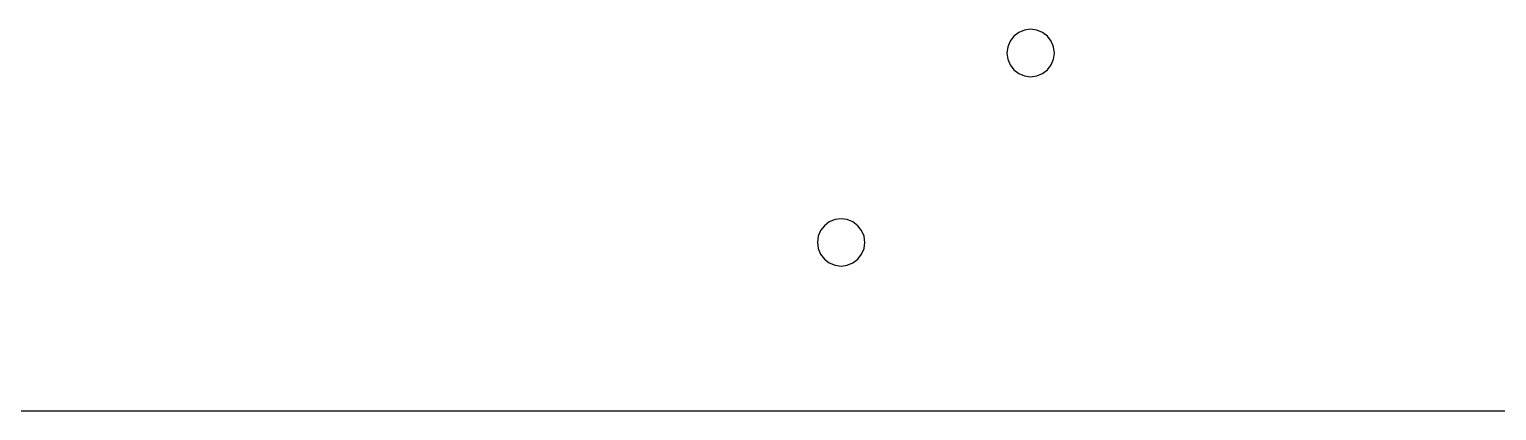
# Model space of a CAD drawing. Extents: x -797 to 828, y -252 to 290.
# Drawn here: x 18.5 to 396.1, y -251.6 to -153.4 of the extents above; entities that cross this region are included whole.
import ezdxf

# ---------------------------------------------------------------- set-up
doc = ezdxf.new("R2010")
doc.units = 0

msp = doc.modelspace()

# ---------------------------------------------------------------- linework, layer by layer
at = {"layer": 'hello_you v6_Sketch1'}
for p, q in [((273.137, -154.262709), (271.865048, -155.240731)), ((274.619968, -153.650177), (273.137, -154.262709)), ((276.185, -153.446), (274.619968, -153.650177)), ((277.750032, -153.650177), (276.185, -153.446)), ((279.233, -154.262709), (277.750032, -153.650177)), ((280.504952, -155.240731), (279.233, -154.262709)), ((270.300016, -157.951446), (270.089, -159.542)), ((270.905709, -156.494), (270.300016, -157.951446)), ((271.865048, -155.240731), (270.905709, -156.494)), ((281.464291, -156.494), (280.504952, -155.240731)), ((282.069984, -157.951446), (281.464291, -156.494)), ((282.281, -159.542), (282.069984, -157.951446)), ((270.089, -159.542), (270.300016, -161.132554)), ((270.300016, -161.132554), (270.905709, -162.59)), ((281.464291, -162.59), (282.069984, -161.132554)), ((282.069984, -161.132554), (282.281, -159.542)), ((282.281, -159.542), (282.281, -159.542)), ((270.905709, -162.59), (271.865048, -163.843269)), ((271.865048, -163.843269), (273.137, -164.821291)), ((273.137, -164.821291), (274.619968, -165.433823)), ((274.619968, -165.433823), (276.185, -165.638)), ((276.185, -165.638), (277.750032, -165.433823)), ((277.750032, -165.433823), (279.233, -164.821291)), ((279.233, -164.821291), (280.504952, -163.843269)), ((280.504952, -163.843269), (281.464291, -162.59)), ((224.369, -203.029709), (223.097048, -204.007731)), ((225.851968, -202.417177), (224.369, -203.029709)), ((227.417, -202.213), (225.851968, -202.417177)), ((228.982032, -202.417177), (227.417, -202.213)), ((230.465, -203.029709), (228.982032, -202.417177)), ((231.736952, -204.007731), (230.465, -203.029709)), ((221.532016, -206.718446), (221.321, -208.309)), ((222.137709, -205.261), (221.532016, -206.718446)), ((223.097048, -204.007731), (222.137709, -205.261)), ((232.696291, -205.261), (231.736952, -204.007731)), ((233.301984, -206.718446), (232.696291, -205.261)), ((233.513, -208.309), (233.301984, -206.718446)), ((221.321, -208.309), (221.532016, -209.899554)), ((221.532016, -209.899554), (222.137709, -211.357)), ((222.137709, -211.357), (223.097048, -212.610269)), ((231.736952, -212.610269), (232.696291, -211.357)), ((232.696291, -211.357), (233.301984, -209.899554)), ((233.301984, -209.899554), (233.513, -208.309)), ((233.513, -208.309), (233.513, -208.309)), ((223.097048, -212.610269), (224.369, -213.588291)), ((224.369, -213.588291), (225.851968, -214.200823)), ((225.851968, -214.200823), (227.417, -214.405001)), ((227.417, -214.405001), (228.982032, -214.200823)), ((228.982032, -214.200823), (230.465, -213.588291)), ((230.465, -213.588291), (231.736952, -212.610269)), ((-797.469, -251.632), (828.13, -251.632))]:
    msp.add_line(p, q, dxfattribs=at)
at = {"layer": 'hello_you v6_Sketch4'}
for p, q in [((273.137, -154.262709), (271.865048, -155.240731)), ((274.619968, -153.650177), (273.137, -154.262709)), ((276.185, -153.446), (274.619968, -153.650177)), ((277.750032, -153.650177), (276.185, -153.446)), ((279.233, -154.262709), (277.750032, -153.650177)), ((280.504952, -155.240731), (279.233, -154.262709)), ((270.300016, -157.951446), (270.089, -159.542)), ((270.905709, -156.494), (270.300016, -157.951446)), ((271.865048, -155.240731), (270.905709, -156.494)), ((281.464291, -156.494), (280.504952, -155.240731)), ((282.069984, -157.951446), (281.464291, -156.494)), ((282.281, -159.542), (282.069984, -157.951446)), ((270.089, -159.542), (270.300016, -161.132554)), ((270.300016, -161.132554), (270.905709, -162.59)), ((281.464291, -162.59), (282.069984, -161.132554)), ((282.069984, -161.132554), (282.281, -159.542)), ((282.281, -159.542), (282.281, -159.542)), ((270.905709, -162.59), (271.865048, -163.843269)), ((271.865048, -163.843269), (273.137, -164.821291)), ((273.137, -164.821291), (274.619968, -165.433823)), ((274.619968, -165.433823), (276.185, -165.638)), ((276.185, -165.638), (277.750032, -165.433823)), ((277.750032, -165.433823), (279.233, -164.821291)), ((279.233, -164.821291), (280.504952, -163.843269)), ((280.504952, -163.843269), (281.464291, -162.59)), ((224.369, -203.029709), (223.097048, -204.007731)), ((225.851968, -202.417177), (224.369, -203.029709)), ((227.417, -202.213), (225.851968, -202.417177)), ((228.982032, -202.417177), (227.417, -202.213)), ((230.465, -203.029709), (228.982032, -202.417177)), ((231.736952, -204.007731), (230.465, -203.029709)), ((221.532016, -206.718446), (221.321, -208.309)), ((222.137709, -205.261), (221.532016, -206.718446)), ((223.097048, -204.007731), (222.137709, -205.261)), ((232.696291, -205.261), (231.736952, -204.007731)), ((233.301984, -206.718446), (232.696291, -205.261)), ((233.513, -208.309), (233.301984, -206.718446)), ((221.321, -208.309), (221.532016, -209.899554)), ((221.532016, -209.899554), (222.137709, -211.357)), ((222.137709, -211.357), (223.097048, -212.610269)), ((231.736952, -212.610269), (232.696291, -211.357)), ((232.696291, -211.357), (233.301984, -209.899554)), ((233.301984, -209.899554), (233.513, -208.309)), ((233.513, -208.309), (233.513, -208.309)), ((223.097048, -212.610269), (224.369, -213.588291)), ((224.369, -213.588291), (225.851968, -214.200823)), ((225.851968, -214.200823), (227.417, -214.405001)), ((227.417, -214.405001), (228.982032, -214.200823)), ((228.982032, -214.200823), (230.465, -213.588291)), ((230.465, -213.588291), (231.736952, -212.610269)), ((-797.469, -251.632), (828.13, -251.632))]:
    msp.add_line(p, q, dxfattribs=at)

doc.saveas('drawing.dxf')
